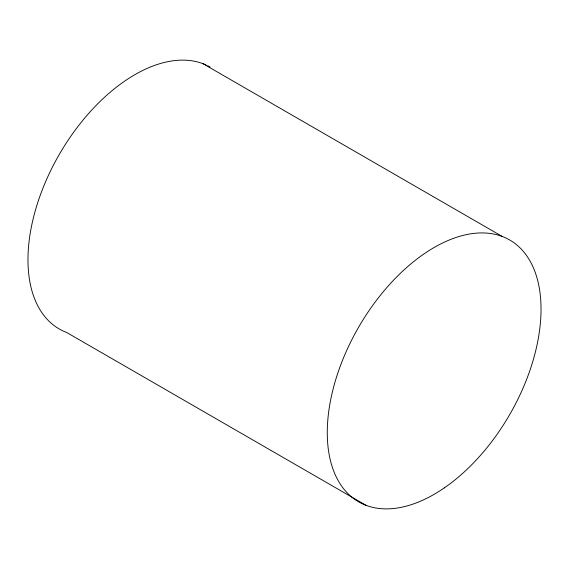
<?xml version="1.0" encoding="UTF-8"?>
<svg xmlns="http://www.w3.org/2000/svg" width="569" height="569" viewBox="0 0 569 569"><rect width="100%" height="100%" fill="white"/><g stroke="black" fill="none" stroke-linecap="round" stroke-linejoin="round"><path stroke-width="0.85" d="M202.92 63.657L502.228 236.462M366.08 505.343L66.772 332.538A151.148 87.263 -60 0 1 53.827 164.384A151.148 87.263 -60 0 1 206.156 65.008M207.742 65.762A151.148 87.263 -60 0 1 210.075 67.007M444.282 487.91A151.148 87.263 -60 0 0 521.232 249.073A151.148 87.263 -60 0 0 336.948 375.725A151.148 87.263 -60 0 0 444.282 487.91"/></g></svg>
